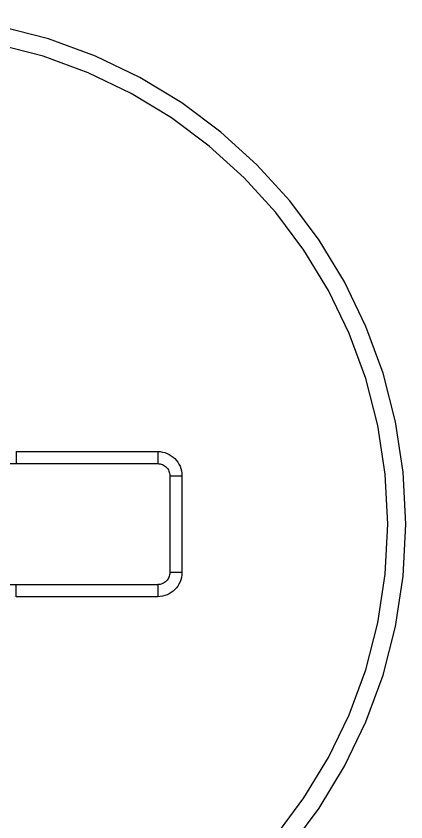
# Model space of a CAD drawing. Header units: millimetres. Extents: x 2213 to 82676, y 1050 to 28650.
# Drawn here: x 20315.14 to 20318.44, y 10446.81 to 10453.65 of the extents above; entities that cross this region are included whole.
import ezdxf

# ---------------------------------------------------------------- set-up
doc = ezdxf.new("R2010")
doc.units = ezdxf.units.MM
doc.header["$LTSCALE"] = 200
doc.linetypes.add('DASHED', pattern=[0.75, 0.5, -0.25])
doc.layers.add('A-FIX', color=5, linetype='Continuous')

# ---------------------------------------------------------------- blocks, each defined once
blk = doc.blocks.new('A$C657279D5')
at = {"linetype": 'DASHED'}
for p, q in [((-117.207125, 862.589381), (-117.207125, 862.486726)), ((-116.006803, 862.589381), (-117.207125, 862.589381)), ((-116.006803, 862.589381), (-116.006803, 862.486726)), ((-112.792966, 862.486726), (-117.207125, 862.486726)), ((-117.412435, 862.384071), (-117.412435, 861.562832)), ((-117.30978, 862.384071), (-117.412435, 862.384071)), ((-117.30978, 862.384071), (-117.30978, 861.562832)), ((-117.412435, 861.562832), (-117.30978, 861.562832)), ((-117.207125, 861.460177), (-117.207125, 861.357522)), ((-112.792966, 861.460177), (-117.207125, 861.460177)), ((-116.006803, 861.357522), (-116.006803, 861.460177)), ((-117.207125, 861.357522), (-116.006803, 861.357522))]:
    blk.add_line(p, q, dxfattribs=at)
for radius in [4.311504, 4.157522]:
    blk.add_circle((-115.000046, 861.973451), radius, dxfattribs=at)
for centre, radius, start, end in [((-117.207125, 862.384071), 0.20531, 90, 180), ((-117.207125, 862.384071), 0.102655, 90, 180), ((-117.207125, 861.562832), 0.20531, 180, 270), ((-117.207125, 861.562832), 0.102655, 180, 270)]:
    blk.add_arc(centre, radius, start, end, dxfattribs=at)

msp = doc.modelspace()

# ---------------------------------------------------------------- block references
at = {"layer": 'A-FIX', "xscale": -1}
msp.add_blockref('A$C657279D5', (20199.133, 9587.3625), dxfattribs=at)

doc.saveas('drawing.dxf')
